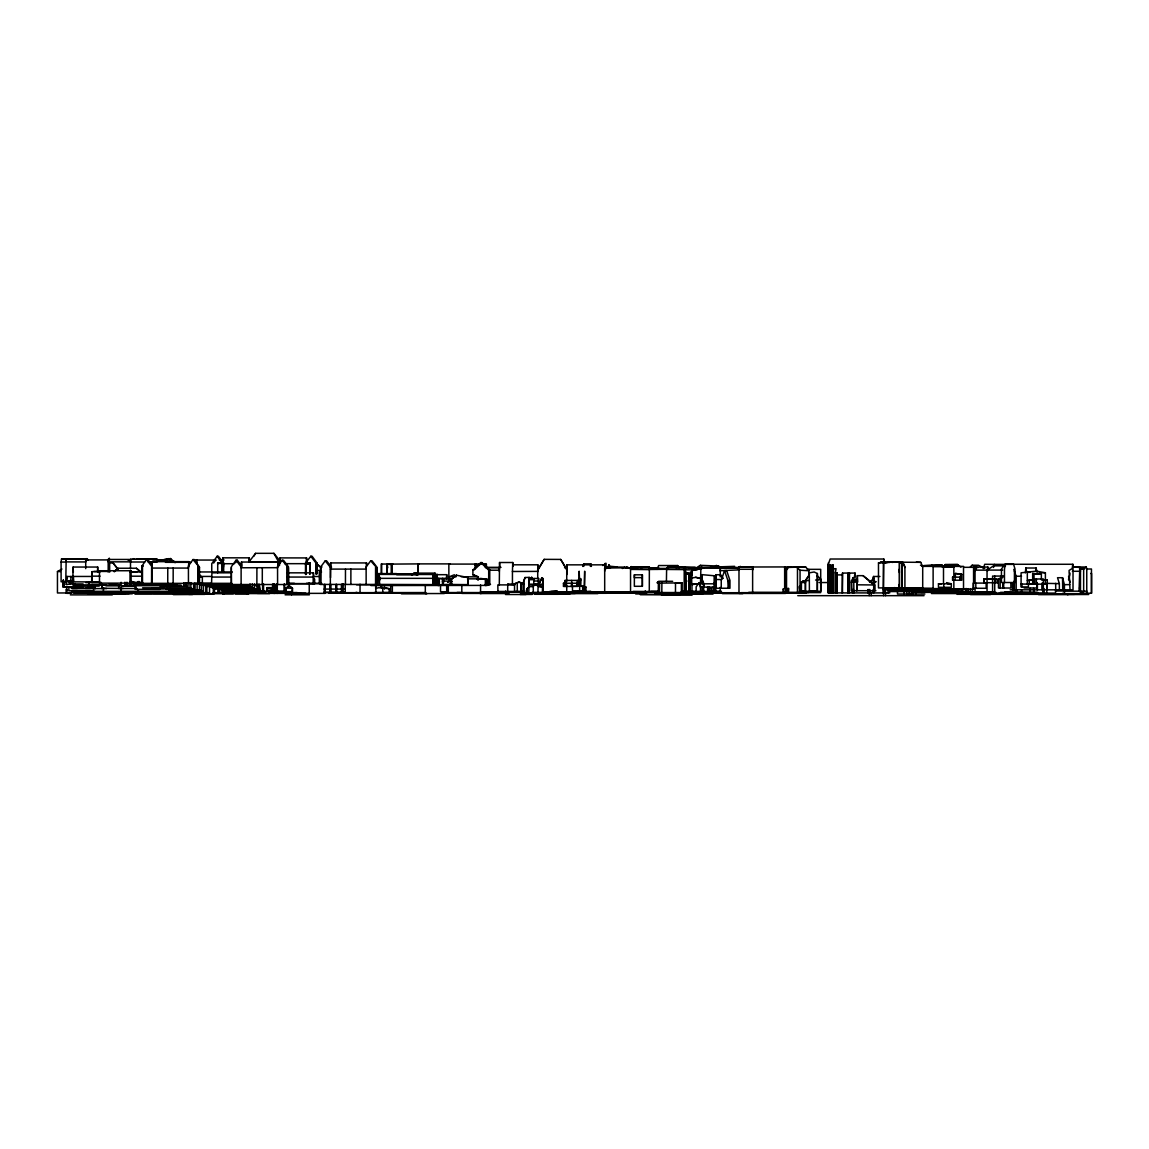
<?xml version="1.0" encoding="UTF-8"?>
<svg xmlns="http://www.w3.org/2000/svg" width="1149" height="1149" viewBox="0 0 1149 1149"><rect width="100%" height="100%" fill="white"/><g stroke="black" fill="none" stroke-linecap="round" stroke-linejoin="round"><path stroke-width="1.5" d="M418.207 574.155L418.207 564.102M1043.421 588.432L1043.421 593.114L1043.493 588.403M566.184 586.421L566.256 580.417L566.313 586.421L566.256 583.275M900.471 562.996L900.026 562.421M537.718 571.814L537.732 569.904L544.166 559.348L560.712 559.419L567.233 569.904M796.53 567.046L800.049 570.234L808.867 570.751L805.722 567.046L788.53 567.347L786.39 570.234L786.39 592.453L786.39 570.234L787.711 566.931L790.684 567.132M512.655 564.805L537.804 564.805L537.718 571.383L512.44 571.498L512.44 583.448M634.392 574.816L634.349 577.631L642.334 577.631L642.377 574.83L634.392 574.816L634.349 586.292L642.406 586.292L642.377 574.83M309.885 574.356L309.914 562.809L305.648 562.795L305.548 574.356M274.783 590.083L274.625 593.401L274.783 585.114M529.316 593.128L523.614 593.128L523.614 581.322L525.079 577.516L529.229 577.387L529.158 584.697M605.035 568.008L604.862 564.848L566.888 564.848L566.759 574.644M987.048 570.665L987.853 567.06L976.248 567.06L975.056 570.665L976.147 567.29L977.813 567.62M499.298 571.398L499.556 562.507L512.727 562.507L513.029 566.342M604.69 571.168L604.862 564.848M720.222 570.952L720.466 568.224M512.44 571.642L512.727 562.507M61.098 562.048L61.515 559.003L86.678 559.29L65.938 559.032L65.78 562.062L61.098 562.048L61.098 581.782L98.11 581.968M720.222 576.899L720.322 568.051M799.445 588.245L799.532 586.062L799.445 591.29L820.788 591.29L820.788 579.283L817.226 575.85L820.788 579.283M753.198 567.204L739.08 566.759L738.979 569.89L720.222 570.694M72.746 581.968L73.134 567.046L97.679 567.046L97.895 572.13M97.493 571.742L97.679 567.046M65.78 581.782L66.168 559.233M752.624 570.062L752.782 566.759M630.657 567.118L630.542 569.416L649.286 569.617L649.429 567.118L630.657 567.118L649.429 567.118M151.711 567.405L151.682 583.347L152.013 561.646L188.824 561.646L189.068 566.012M151.682 568.066L188.45 568.066L188.824 561.646M330.553 577.617L330.711 562.924L366.531 562.938L366.689 565.595M330.366 569.1L366.143 569.1L366.531 562.938M278.273 566.586L277.957 562.048L241.462 562.048L241.118 567.764L256.902 567.735L256.873 584.539M752.753 567.075L752.624 569.272L738.979 569.272L738.979 593.43L785.571 593.43M65.823 560.985L65.938 559.032M256.902 567.735L277.584 567.678L277.957 562.048M856.752 590.73L857.341 575.663L863.028 575.663L874.978 585.056L874.978 590.73M411.601 575.232L413.97 573.136L434.997 573.121L434.652 584.496M874.332 587.857L874.13 590.73L874.274 581.466L875.926 581.782A3.864 0.934 0.9 0 1 874.547 582.442L874.317 585.056M223.423 567.189L223.667 563.728L234.41 563.728M499.298 585.143L499.47 567.735L485.855 567.735M649.286 592.195L649.357 568.439L666.621 568.439L666.42 581.624M231.897 583.39L211.56 583.39L211.933 572.82L231.567 572.82M101.04 582.457L91.604 582.471L91.934 571.642L100.423 571.642M436.677 584.626L436.979 574.055L437.281 584.626L378.94 584.41L379.227 574.385L433.101 574.5L433.403 584.41M432.713 584.41L433.101 574.5M1011.393 564.274L1072.864 564.274L1072.146 568.597L1069.058 570.45L1070.021 589.825M715.669 591.649L715.913 574.73L720.48 574.759L723.152 578.335M475.083 568.698L475.169 564.03L486.415 564.044L486.415 567.405M479.392 565.251L479.492 564.03M313.088 583.649L313.433 572.834L287.494 572.834M222.805 557.825L222.317 563.728L217.707 562.967L223.236 562.938L222.805 557.825L249.304 557.839L249.548 560.683M148.207 562.005L157.068 562.005L156.968 559.103L130.742 559.103L130.498 562.005L144.673 562.005M279.652 562.206L248.744 562.22L255.595 553.33L273.907 553.33L279.537 563.671L280.026 557.897L306.553 557.926L306.869 561.215M249.304 557.839L248.816 562.206M538.364 581.006L538.594 578.493L534.026 578.493L533.782 581.006L538.364 581.006L538.364 584.74M446.387 578.766L446.717 574.687L434.207 574.687M700.89 568.008L700.502 583.534M86.003 558.989L85.715 561.947L65.78 561.89M306.553 557.926L306.022 563.671L284.837 563.671M672.653 581.293L658.693 581.293C655.045 585.128 658.492 580.346 658.262 583.103L659.569 583.103L659.483 592.539M1025.353 572.92L1025.813 568.008L1036.125 568.008L1037.116 572.346M1035.824 571.283L1036.125 568.008M130.498 561.847L130.756 559.448L108.437 559.448L108.178 561.847L130.498 561.847L130.498 568.927M851.337 582.213L851.553 580.374L854.138 580.374L853.937 582.213L851.337 582.213L851.337 590.687L875.926 590.73M221.972 562.838L221.929 572.274L221.972 562.838L217.606 563.513L223.667 563.01L223.667 572.389M542.701 592.726L542.802 584.18L529.086 584.18L528.77 593.128M684.201 591.649L684.201 569.588L685.321 567.29L685.623 591.304M676.747 582.873L682.046 582.888L659.569 583.103M507.729 584.898L507.872 584.065L514.795 584.065L514.551 585.258L507.729 584.898L507.671 591.448M578.364 586.004L578.766 578.622L580.633 578.622L580.762 585.918M580.245 585.775L580.633 578.622M1079.083 591.175L1079.787 567.333L1073.008 567.189M842.16 592.913L842.49 573.078L848.221 573.064L848.221 592.913M830.124 592.913L830.167 564.82L828.041 564.82L828.041 592.913L889.728 592.913L889.728 589.538M832.752 592.913L833.183 565.064L832.005 565.064L831.675 566.83L831.675 592.913M835.309 592.913L835.309 572.82L837.018 573.078L837.018 592.913M836.687 592.913L837.018 573.078M835.309 572.82L836.055 568.712L833.499 568.712L832.752 567.434M849.054 592.913L849.398 573.078L855.071 573.078L854.21 577.732L852.773 577.732L852.501 579.24L853.922 579.24L853.434 581.882M668.445 568.224L667.942 567.29L666.736 567.764L666.42 569.459L684.201 569.588M828.041 564.82L830.181 559.017L883.768 559.017L884.213 561.401L885.506 561.89M847.876 592.913L848.221 573.064M1072.864 564.274L1072.563 565.351M829.995 592.913L830.124 565.064M883.768 559.017L883.94 562.924M873.297 582.802L873.513 576.482L879.947 576.482M1005.504 563.829L1001.44 568.999L1001.44 582.514L1014.998 582.514L1014.998 568.999L1013.475 563.915L1005.504 563.829L1004.47 568.999L1004.47 582.514M590.356 566.443L590.888 563.857L583.721 563.857L582.672 566.443M626.751 567.821L626.952 566.931L627.182 568.066M1005.519 565.868L993.512 565.868L987.048 570.148L975.056 570.134L976.147 567.29L972.14 565.251L970.374 566.787M1012.528 564.374L994.388 564.374L993.497 567.477M994.388 564.374L984.722 564.288L983.199 568.683M266.783 588.834L267.171 587.627L271.968 587.627L271.968 590.902L266.783 590.902L266.783 588.834L271.437 588.834L271.968 587.627M715.54 588.245L729.96 588.245L729.96 580.417L726.656 570.565L724.545 570.622L721.242 580.417L721.242 588.245M692.028 571.168L692.89 568.654L695.389 568.051L739.094 568.094M525.079 577.516L523.757 581.322L523.757 593.128M689.285 575.218L690.477 572.03L692.028 572.058L692.028 569.847L695.145 567.103L678.829 567.103M689.773 573.911L685.623 574.069L689.773 573.911L689.773 591.304M539.039 583.922L541.911 577.76L539.915 582.385M607.491 567.936L608.855 565.064L609.071 566.155L616.97 566.902M656.969 569.387L658.679 565.538L677.695 565.538L679.404 568.137M676.459 568.295L677.695 565.538M700.071 584.094C701.967 574.974 703.992 583.017 704.035 586.651L699.928 586.651L701.938 579.828L703.892 586.651M156.968 559.103L136.257 559.233M537.976 569.904L544.166 559.348M854.554 581.983L856.062 579.441L857.757 581.983L857.341 575.663M801.025 582.529L805.578 582.529L803.496 580.92L801.025 582.529L801.025 590.859L805.578 590.859L805.621 580.819L808.594 575.922L805.277 580.547L805.277 591.29M222.805 562.938L222.317 563.728L222.317 563.01M253.814 556.231L255.595 553.33M685.221 591.534L685.221 583.591L686.858 580.949M853.922 592.913L853.764 581.983L856.062 579.441M947.968 567.075L949.605 564.619L957.648 564.547L960.981 567.189M943.458 567.017L945.053 564.619L957.648 564.547M213.657 563.039L215.538 560.31M199.509 590.385L199.495 567.347L194.325 559.549L192.975 559.549L188.422 566.012L188.45 583.347M199.495 583.347L141.815 583.347L141.916 565.997L146.512 559.563L151.654 566.313L151.654 583.347M700.201 583.175L698.922 582.988L696.15 586.88L696.15 591.505M133.586 558.644L133.155 559.233L134.146 558.673M141.815 583.347L141.916 565.997M231.265 584.539L231.366 566.744L236.005 560.238L237.326 560.238L241.333 565.466M235.502 562.795L237.326 560.238M277.584 584.539L277.555 566.586L282.137 560.252L283.487 560.252L288.356 566.672L288.356 584.539L288.385 567.764L282.137 560.252M223.481 562.938L218.367 556.217L217.19 556.217L211.761 563.671L211.761 572.36M376.915 584.439L376.369 567.146L377.202 568.224L377.202 584.439L320.499 584.439L320.6 567.089L325.239 560.813L326.56 560.813L331.573 567.204M321.174 567.046L320.499 567.951L321.418 567.032M366.143 584.439L366.129 566.917L370.71 560.827L372.061 560.827L376.915 567.146M309.914 563.039L305.648 562.924L310.833 556.231L312.068 556.231L317.095 563.111L317.095 573.839M889.915 562.407L878.482 562.852L878.482 587.9L904.909 587.9M738.276 568.726L740.358 566.342L737.787 568.525M665.96 569.114L668.273 566.514L675.842 567.218L668.273 566.514M529.459 579.685L531.628 577.329L534.026 579.685L534.026 578.493M737.299 568.597L739.812 566.902M873.297 577.559L873.728 578.277L869.807 582.313L869.391 581.595M114.555 571.642L117.916 568.238L136.372 568.238L142.031 572.777M878.525 562.809L881.47 562.464M883.322 587.9L883.653 562.12L880.622 562.12L885.606 562.421M529.215 584.74L529.215 579.685L531.628 577.329L533.782 579.685L533.782 584.74M107.589 559.908L109.385 558.371L109.385 560.396M526.845 588.791C532.504 583.965 523.7 590.471 526.845 593.128M716.387 565.337L714.247 567.391L696.983 567.391L700.373 565.337L718.944 566.069L715.813 566.96M472.9 574.945L472.9 570.019L480.785 562.579L481.919 562.579L489.761 570.019L489.761 584.812L485.18 584.812M481.919 562.579L474.135 569.933L472.9 570.019M875.725 581.48L874.13 582.328M170.626 558.572L156.695 560.87L170.626 558.572L174.576 562.349M602.794 565.567L606.069 563.34L606.069 568.669M114.067 571.642L117.916 568.238M221.972 563.254L223.667 563.01M316.636 564.331L321.232 567.376M447.636 582.112L456.512 575.175L447.938 582.098M893.663 588.432L894.769 587.57L894.769 588.432M803.496 580.92L801.413 582.529L801.413 590.859M1080.907 569.301L1083.651 569.028L1086.293 567.003L1086.911 569.574M1010.876 582.802L1010.876 588.029L998.481 588.029L998.481 578.967L1000.161 579.168L1002.775 577.301M650.779 568.956L651.713 568.353M292.521 588.288L285.957 588.015L289.476 586.004L292.521 588.288L292.521 591.663L285.957 591.663L285.957 588.015L289.476 586.004M172.206 562.349L170.856 561.2L157.04 560.554M71.224 592.927L57.45 592.97L57.45 571.556L61.931 569.042M622.37 568.511L624.97 567.089L616.108 567.089M604.575 568.525L607.232 567.089M998.481 578.967L1003.134 576.453M523.786 591.333L514.537 591.333L514.537 583.821L519.233 582.055L523.786 583.836M519.233 582.055L514.551 583.821M533.28 585.056L535.664 584.137L538.134 584.956L538.134 586.263C548.59 586.981 538.077 587.915 536.698 584.985L533.28 585.056L533.28 592.726M454.401 574.773L449.187 576.784L449.187 579.9M583.793 591.85L590.658 591.85M583.793 591.678L590.658 591.204M375.766 588.475L378.682 587.699L389.195 588.719L389.195 592.511L374.315 592.511M565.523 567.132L566.414 566.888M353.461 593.186L356.836 592.295M224.041 591.721L218.928 593.013L218.856 588.719M86.85 559.908L87.037 558.601M883.366 563.254L889.398 561.99L892.773 562.407M697.845 569.487L693.249 570.392M703.734 568.066L702.657 567.965M955.365 577.157L955.365 573.466L961.799 574.299L961.799 580.216L952.564 580.216L952.564 577.272L955.164 577.085L955.078 580.216M691.698 582.859L691.698 570.536L702.01 568.41M742.067 567.017L743.274 567.017M109.658 572.173L109.658 563.225L112.846 562.723L118.002 569.2L112.846 562.723M1021.088 584.166L1021.088 572.805L1036.47 571.139L1045.389 572.762L1045.389 584.166M688.84 578.55L695.834 577.315L700.574 578.407M1029.274 580.446L1034.746 579.541L1034.746 584.152L1029.274 584.166L1029.274 580.446L1027.321 580.446L1034.186 579.541L1034.201 584.152M628.991 568.008L631.16 567.764L628.086 568.123M883.366 562.407L893.103 562.12M783.331 588.877L788.544 588.46L788.544 591.347L783.331 591.347L783.331 588.877L783.517 591.347M141.815 566.902L143.309 565.897M305.648 562.924L306.022 574.5M236.005 560.238C238.748 563.139 243.631 572.575 241.462 562.048M325.239 560.813L330.338 567.304L330.711 562.924M942.036 565.049L923.638 565.667L942.036 565.049L943.501 566.672L943.501 583.764M480.785 562.579L488.698 570.105L489.761 570.019M241.118 566.874L241.118 584.539M231.265 567.635L231.509 584.539M316.463 574.112L316.463 563.714L310.833 556.231M320.6 567.089L321.993 566.988M1068.556 579.785C1068.527 577.401 1070.925 573.954 1069.604 572.647M955.078 577.085L952.564 577.272M315.975 574.127L316.076 563.168L317.095 563.111M808.709 580.446L805.621 580.819M815.56 580.03L820.702 579.714M582.5 587.297L585.961 587.082L585.961 591.089L578.019 590.931M528.727 586.766L533.524 586.521L533.524 585.056M549.481 591.52L557.394 591.146L550.931 591.52M805.722 567.046L788.53 567.347M739.64 566.802L740.703 566.773M900.744 562.464L902.769 562.464L904.909 567.52M898.504 562.292L902.769 562.464M538.134 584.956L537.919 592.726M889.527 562.191L890.748 562.163M649.286 569.487L666.42 569.286M66.987 580.762L73.55 580.762L73.335 576.597L66.987 576.468L67.13 580.762M199.179 577.171L202.353 577.143L202.353 582.902L198.964 582.902M580.762 580.03L578.895 580.044L578.766 578.622M445.41 584.439L467.93 584.626L467.93 577.53L467.672 584.626M1041.367 579.742L1041.367 573.94L1034.201 573.954M1013.763 569.373L1016.176 576.238L1016.176 589.825M847.876 574.902L849.054 574.888M1090.703 573.452L1091.55 573.437L1091.55 593.214L1081.353 593.214M543.147 592.726L543.147 578.593L542.931 592.726M578.364 580.92L580.245 580.92M1059.364 589.825L1059.364 583.62L1057.525 577.717L1062.523 577.717L1064.434 584.64L1069.733 584.626M128.056 560.138L130.354 560.123M417.13 573.121L415.565 573.136L417.791 575.232M1016.176 576.238L1021.533 576.209M1046.782 593.114L1046.897 583.39L1059.364 583.62M1046.969 589.825L1046.969 583.678L1043.349 583.678L1043.292 593.114M943.501 566.672L933.117 566.687L931.638 565.049M710.183 567.477L739.482 567.434M1045.389 572.762L1039.184 572.762M955.365 573.466L961.799 574.299M477.711 579.067L487.391 579.398L487.391 585.401L370.897 585.545M487.391 579.398L480.727 578.421L476.749 579.24M983.831 578.866L983.831 582.715L997.749 582.715L997.749 579.426L983.831 578.866L996.269 579.153M938.46 583.764L951.315 583.821L951.315 587.326L938.46 587.326L938.46 583.764L941.491 583.793M947.81 583.836L951.315 583.821L946.517 582.615M66.168 559.089L61.515 559.003M152.831 559.965L167.625 559.965M220.536 559.951L224.069 559.951M194.626 560.051L216.17 560.051M219.344 560.051L223.294 560.051M165.442 562.321L191.093 562.321M894.798 562.163L920.722 562.335L922.704 566.615M392.886 564.044L381.209 564.044L381.209 574.127M450.336 563.886L418.207 563.886L418.265 574.155M305.548 564.231L309.885 564.231M391.665 564.044L391.723 574.155L391.665 564.102L419.284 563.886M448.929 564.087L476.462 564.087M391.392 564.389L386.983 564.389L386.983 574.299M945.053 564.619L949.605 564.619M475.083 565.251L477.955 565.251M920.464 565.222L924.629 566.328M972.14 565.251L978.46 565.251L984.794 568.496M922.044 566.356L933.117 566.356L933.117 588.618M942.281 566.385L963.523 566.385L963.523 589.279M741.809 567.017L787.711 566.931M829.995 566.83L831.675 566.83M942.281 567.161L953.842 567.161M1072.706 567.003L1086.293 567.003M192.975 559.549L199.495 567.347M486.86 567.347L501.021 567.347M678.37 567.218L692.89 567.821L666.736 567.764M963.523 567.319L973.576 567.319L973.576 589.279L951.875 589.279M624.869 567.434L628.402 567.434M605.293 567.721L608.309 568.152M625.602 567.821L627.052 567.434M631.964 567.879L658.75 567.807M640.625 568.094L641.616 568.094M370.71 560.827L377.202 568.224M689.529 568.137L698.621 568.137M1079.543 568.382L1083.651 568.382L1083.651 591.175M692.89 568.654L701.723 568.654M666.564 569.057L649.357 568.439M1079.543 569.014L1083.651 569.028M1086.408 568.999L1091.464 568.999L1091.464 593.214M807.345 569.344L820.702 569.344L820.702 592.625L741.091 592.669M489.086 570.206L499.298 570.206M987.048 592.008L987.048 570.076L1002.66 570.076M315.975 570.45L321.031 570.45M93.902 571.441L107.46 571.441M1072.376 571.283L1079.083 571.283M142.232 571.943L129.751 571.943L136.889 571.943M200.185 571.958L232.357 571.958M321.533 572.03L319.307 572.03L319.336 583.692M1030.236 572.346L1026.804 572.346L1025.813 568.008M375.938 573.595L396.563 573.595M817.384 573.523L814.153 571.987L809.298 572.834L809.399 590.816L817.384 590.816L817.384 573.523L817.284 590.816M1032.664 573.466L1034.028 573.94L1034.028 584.166L1034.028 579.57L1032.664 584.166L1032.664 573.466L1041.367 573.94M396.577 574.055L414.143 574.055M396.649 574.687L414.53 574.687M701.852 581.767L701.852 574.644L702.025 581.767M836.687 574.902L842.16 574.902M91.604 576.152L100.078 576.152M131.216 576.195L141.858 576.195M1003.35 576.066L992.592 576.066L992.592 593.114M72.746 576.453L92.035 576.453M202.353 576.439L211.143 576.439M313.979 576.496L319.336 576.496M456.081 576.784L449.187 576.784L449.79 579.943M461.252 576.784L478.329 576.841L478.329 579.943M211.56 577.057L231.193 577.057M287.149 577.057L313.088 577.057M960.665 577.157L952.837 577.157L952.837 580.216M377.016 577.487L380.305 577.487M378.94 578.349L432.713 578.349M437.453 578.335L446.387 578.335M437.281 578.823L439.622 578.823M441.36 578.852L451.787 578.852M467.428 578.852L486.171 578.852L486.171 585.545M1034.201 578.981L1043.407 578.981L1043.407 584.152M313.892 579.153L314.639 579.153L314.639 583.893M715.54 579.527L721.744 579.527M997.749 579.426L997.217 582.715M377.016 579.656L380.348 579.656M529.215 579.685L533.912 579.685M442.279 581.107L451.629 581.107L451.629 584.812L438.401 584.812L438.731 578.32L439.65 579.613M450.983 581.322L452.246 581.322M853.764 581.983L856.939 581.983L856.939 590.73M130.498 582.112L131.675 582.112M129.622 582.457L142.548 582.457M85.715 582.629L101.27 582.629M517.237 582.6L517.309 591.333M819.05 582.543L829.851 582.543M130.498 582.787L142.548 582.873M198.763 583.103L211.272 583.103M287.638 583.319L294.403 583.319M306.467 583.304L321.677 583.304M563.412 583.247L577.215 583.232L577.2 586.277M713.744 583.29L715.669 583.376L714.132 583.62M287.149 583.649L313.778 583.649M109.385 583.85L116.868 583.85M190.662 583.692L232.184 583.692M287.178 583.692L321.533 583.692M518.472 582.055L523.757 583.836M701.852 583.807L714.477 583.807M83.101 583.936L69.83 583.936L70.003 580.547M126.261 583.994L132.781 583.994M688.754 580.719L692.201 584.022L688.969 580.719M66.139 584.267L69.385 584.267L69.342 580.934M194.626 584.209L232.041 584.209M450.983 584.367L452.246 584.367M485.323 584.381L490.522 584.381M138.828 584.496L176.989 584.496M217.434 584.511L288.629 584.539L288.356 566.672M73.263 584.884L106.153 584.884M356.52 584.784L397.152 584.784M103.941 585.013L120.099 585.013M141.011 585.114L133.729 585.114L133.729 581.753M152.415 585.1L181.111 585.1M200.658 584.956L218.181 584.956M234.784 584.913L245.455 584.913M274.625 585.114L277.038 585.114L277.038 593.401M508.231 584.898L497.833 584.898L497.934 591.448M528.971 584.985L542.701 584.985M74.154 585.329L81.32 585.329M105.809 585.272L88.918 585.143L88.918 581.868M135.051 585.186L154.081 585.186M202.942 585.301L239.437 585.301M238.748 585.573L247.753 585.573M254.288 585.516L257.778 585.516L257.778 588.862L241.247 588.862M121.966 585.731L161.765 585.703M105.923 585.846L136.113 585.846M205.211 585.918L239.38 585.918M77.155 586.234L99.231 586.105M160.171 586.292L187.028 586.292M241.06 586.205L250.037 586.205M259.415 586.177L260.148 589.566L238.69 589.566M207.495 586.579L243.502 586.593M83.173 587.125L62.893 587.125L63.094 580.015M209.779 587.24L252.306 587.125M583.505 587.082L585.961 587.082M701.852 587.11L714.477 587.11L714.477 575.778L701.852 574.644M245.958 587.556L254.518 587.556L254.518 583.979M142.605 587.828L190.863 587.9M212.062 587.886L248.486 587.871M1024.104 587.986L1037.116 587.986L1037.116 582.6M898.676 588.187L922.704 588.187M71.31 588.403L77.443 588.403M85.342 588.403L90.455 588.403M123.187 588.446L102.218 588.317L102.218 584.784M157.686 588.345L164.048 588.345M229.34 588.245L252.565 588.245M788.544 588.46L788.214 591.347M882.777 588.432L897.57 588.432L897.57 587.685M900.974 588.245L933.117 588.389M72.459 588.661L106.742 588.532M136.559 588.503L118.677 588.503L118.677 584.784M151.137 588.604L158.476 588.604M167.524 588.705L194.353 588.705L194.353 583.477M902.152 588.561L943.501 588.618M154.268 588.877L169.205 588.877M929.728 588.791L963.523 588.834M214.346 589.107L234.008 589.135M324.075 589.078L344.858 589.078M904.292 589.006L947.911 589.15M159.812 589.408L135.137 589.308L135.137 585.214M166.045 589.351L179.79 589.351M233.391 589.38L259.415 589.38M905.297 589.308L926.539 589.308M906.001 589.423L914.159 589.423M947.968 589.581L966.682 589.581M177.98 589.739L199.509 589.739M219.215 589.825L239.538 589.825M243.502 589.782L252.751 589.782M883.279 589.782L903.128 589.782M921.527 589.839L962.086 589.782M1010.143 589.825L1073.022 589.825L1073.022 565.71M900.069 590.112L923.81 590.112M939.164 590.098L957.49 590.098M169.434 590.385L201.477 590.385M221.527 590.27L239.897 590.27M887.918 590.356L952.909 590.385M93.615 590.73L68.868 590.73L68.868 587.153M239.15 590.845L263.494 590.845M582.672 590.801L572.475 590.801L572.475 586.263M907.308 590.629L948.327 590.629M170.296 591.06L203.445 591.06M258.123 591.089L264.299 591.089M1055.874 591.003L1064.75 591.003M169.679 591.318L93.586 591.318L93.586 587.153M172.192 591.247L175.538 591.247L175.538 589.839M223.308 591.304L259.1 591.146M650.779 591.275L657.616 591.275M684.086 591.304L694.168 591.491M1063.787 591.175L1086.911 591.175M497.833 591.448L515.111 591.448M632.998 591.39L657.587 591.563M681.888 591.577L705.113 591.548M890.791 591.548L943.717 591.548M225.463 591.735L252.033 591.735M480.569 591.778L524.116 591.764M542.845 591.764L650.779 591.778M681.3 591.649L721.5 591.405L714.965 591.591M941.606 591.706L966.438 591.706M75.403 591.965L93.873 591.979M160.53 591.979L174.734 591.979M250.065 591.836L266.022 591.836M275.875 592.037L277.771 592.037M447.751 591.85L440.527 591.85L440.527 584.697M481.46 591.864L521.876 591.936M581.25 592.051L597.265 592.051M619.225 591.907L632.998 591.907M642.133 591.936L647.131 591.936M650.463 592.008L657.156 592.008M684.287 591.965L690.635 591.965M720.825 591.821L700.502 591.821L700.502 586.852M936.306 591.979L994.014 592.008M71.367 592.094L117.399 592.152M247.15 592.252L257.749 592.252M323.989 592.137L344.858 592.123M441.604 592.108L448.311 592.108L448.311 585.444M480.454 592.094L505.574 592.166M515.542 592.195L521.244 592.195M658.205 592.195L630.542 592.195L630.542 568.008M914.202 592.166L939.135 592.152M967.587 592.08L993.942 592.108M131.388 592.539L161.305 592.453M218.339 592.396L236.665 592.353M269.484 592.396L291.645 592.511M457.043 592.467L460.562 592.467M496.425 592.295L501.696 592.295M501.998 592.295L506.594 592.295M532.145 592.367L582.012 592.424M599.017 592.482L625.76 592.482M689.529 592.424L711.676 592.424M748.717 592.353L808.867 592.453M920.88 592.367L940.816 592.367M976.664 592.439L984.32 592.439M995.278 592.381L996.054 592.381M1000.506 592.338L1037.777 592.353M66.728 592.669L209.535 592.669L209.535 585.818M213.025 592.697L236.766 592.683M268.607 592.74L297.189 592.554M325.512 592.712L425.949 592.554M444.232 592.568L484.347 592.568M502.644 592.554L506.005 592.554M528.727 592.726L544.324 592.769M546.062 592.769L551.865 592.769M602.765 592.726L646.973 592.726M656.654 592.539L682.046 592.539L682.046 582.888M703.447 592.755L739.812 592.712M1036.987 592.611L1004.643 592.094M1080.175 592.654L1083.363 592.654M73.665 592.87L90.541 592.87M121.492 592.812L174.763 592.941M213.398 593.013L247.538 593.013M269.613 592.87L300.435 592.841M328.743 592.913L341.167 592.913M350.531 592.97L400.872 592.97M443.586 592.985L481.374 592.941M520.396 592.985L645.982 592.827M687.978 592.827L694.958 592.827M703.863 592.855L806.411 592.798M1015.443 592.999L1037.073 592.999M71.066 593.056L66.125 593.056L66.125 589.322L67.403 590.5M130.986 593.085L135.711 593.085M174.519 593.214L184.228 593.214M214.719 593.042L236.78 593.243M269.168 593.085L273.893 593.085M278.546 593.214L305.792 593.214M329.576 593.186L401.59 593.186M579.455 593.085L638.126 593.071M662.456 593.128L684.517 593.128M687.662 593.243L723.583 593.028M741.723 593.099L758.555 593.099M933.132 593.099L1055.529 593.114L1055.529 589.681M71.066 593.344L66.743 593.344L66.886 586.119M87.065 593.372L125.614 593.372M257.333 593.358L325.11 593.358L324.995 584.439M481.532 593.415L461.812 593.415L461.812 584.669M556.044 593.458L575.218 593.458M582.141 593.257L606.471 593.286M1000.276 593.487L1003.867 593.487M94.591 593.674L129.176 593.588M201.089 593.66L224.084 593.703M233.534 593.53L269.656 593.602M444.347 593.545L425.317 593.545L425.317 584.812M480.038 593.53L508.978 593.53M532.059 593.559L562.622 593.559M563.441 593.602L597.911 593.602M667.512 593.559L703.174 593.559M722.376 593.616L742.814 593.616M931.422 593.53L981.734 593.588M998.165 593.559L1047.529 593.559M1064.462 593.645L1080.821 593.645M89.062 593.875L132.307 593.818M184.041 593.947L214.145 593.947M235.258 593.846L248.701 593.846L248.701 590.442M401.432 593.832L426.753 593.832M635.684 593.947L640.639 593.947M654.729 593.875L677.651 593.875M1025.626 593.889L1067.364 593.818M111.367 594.047L123.575 594.047M134.95 594.148L152.099 594.148M153.205 594.148L172.58 594.148M222.662 594.047L233.089 594.047M555.743 594.076L569.832 594.076M676.115 594.033L713.026 594.09M924.888 594.033L897.484 594.033L897.484 590.572M1018.933 593.976L1072.706 594.148M188.766 594.378L204.809 594.378M520.124 594.421L532.231 594.421M534.5 594.277L558.414 594.277M680.093 594.45L645.264 594.263L645.264 590.888M957.088 594.292L1074.502 594.349M173.355 594.622L192.572 594.507M526.041 594.507L505.574 594.507L505.574 591.074M970.474 594.536L990.596 594.536M1038.495 594.579L1088.749 594.507M70.348 594.88L112.3 594.88M285.096 594.823L309.426 594.823M640.338 594.737L665.917 594.737M661.537 595.168L692.1 595.168M797.751 595.67L924.069 595.67M1045.389 580.073L1047.285 580.087L1047.285 584.166L1020.944 584.08L1020.944 586.909L1028.412 586.909L1028.412 584.08M157.356 560.554L160.645 560.568M856.752 584.798L874.518 584.97M564.547 567.721L567.046 567.735M685.493 569.803L692.028 569.847M714.477 575.778L714.29 587.11M73.55 580.216L71.611 580.762M900.026 562.953L900.744 562.967M57.45 571.556L60.351 571.57M86.85 558.629L88.286 559.908M274.783 593.401L274.783 584.453L273.419 584.424L273.419 593.401M916.313 562.163L920.722 562.335M899.322 562.321L900.098 562.364M658.032 581.882L658.607 582.873M1041.841 579.857L1047.285 580.087M734.656 566.328L714.247 567.032L717.378 566.328M172.508 562.019L175.495 562.565M274.783 584.453L274.625 593.401M456.239 575.175L467.93 577.53M695.605 577.315L701.177 578.593M631.074 567.06L635.411 568.123M631.246 567.06L635.612 568.123M385.044 587.699L389.195 588.719M1062.71 593.257L1067.823 594.579M637.063 568.109L631.246 566.615L637.537 568.066M1064.936 593.559L1068.139 594.579M168.731 590.888L172.063 591.979M691.21 574.457L685.292 572.116L691.957 574.759L691.21 574.759M473.129 574.715L478.329 576.841M172.522 560.669L175.725 562.091M473.23 574.773L477.711 576.784L477.711 579.9M700.373 565.337L701.723 566.084M541.696 577.76L543.147 578.593M987.063 570.076L987.881 570.665M289.289 586.004L292.234 588.288L292.234 591.663M803.237 580.92L805.19 582.529M863.028 575.663L873.685 584.841L873.728 592.913M199.912 575.046L202.353 577.143M317.038 564.03L320.729 567.247M413.97 573.136L416.355 575.232M136.372 568.238L141.384 572.777M168.544 558.572L170.856 561.2M691.698 570.536L691.827 575.936M273.907 553.33L279.939 560.798M379.227 574.385L379.63 584.41M135.596 587.196L138.727 591.318M147.833 559.563L151.883 564.877M217.19 556.217L221.987 562.924M855.445 579.469L856.939 581.983M720.48 574.759L722.592 578.335M560.712 559.419L566.73 569.904L566.73 581.495M380.793 584.798L382.272 587.685M379.989 584.812L381.468 587.713M698.922 582.988L700.229 585.588M609.128 565.093L610.492 567.951M902.927 562.335L904.909 566.615L904.909 588.187M608.855 565.064L610.062 567.821M724.545 570.622L728.308 581.811L728.308 588.245M1079.486 587.871L1080.477 591.175L1080.477 568.382M987.853 567.06L988.557 569.459M874.274 581.466L874.518 582.457M1068.556 576.439L1070.021 582.27M387.788 567.692L387.069 564.389L387.069 574.299M590.888 563.857L591.433 566.443M1079.787 567.333L1080.477 571.283M851.553 580.374L851.84 590.687M854.138 580.374L854.382 582.213M66.987 576.468L67.13 578.091M280.026 557.897L280.255 560.712M507.872 584.065L507.944 584.898M715.913 574.73L716.301 588.245M446.717 574.687L447.033 578.766M313.433 572.834L313.892 583.893M91.934 571.642L92.293 582.471M499.556 562.507L499.901 567.577M434.997 573.121L435.356 584.496M152.013 561.646L152.257 566.256M899.064 584.511L899.222 587.9L899.222 562.938M566.888 564.848L567.032 568.224M899.222 569.258L899.365 572.647M73.134 567.046L73.335 572.13M537.804 564.805L537.904 569.904M529.229 577.387L529.287 580.015M583.721 563.857L583.749 566.443M1086.753 568.999L1086.753 593.214M1064.434 584.64L1064.434 589.825M1064.462 590.256L1064.462 593.818M1062.868 578.421L1062.868 589.825M1062.523 577.717L1062.71 589.825M1055.672 583.362L1055.73 589.825M1043.752 588.403L1043.752 593.114M1042.402 583.232L1042.402 589.825M1042.215 582.96L1042.215 589.825M1037.389 583.376L1037.389 589.825M1037.217 582.974L1037.217 589.825M1036.384 578.981L1036.384 584.152M1033.669 588.417L1033.669 593.114M1030.294 588.417L1030.294 593.114M1027.321 572.805L1027.321 584.166M1021.992 584.08L1021.992 586.909M1021.576 589.681L1021.576 593.114M1017.181 589.696L1017.181 593.114M1016.348 589.681L1016.348 593.114M1014.438 571.067L1014.438 589.825M1013.763 581.308L1013.763 589.825M1013.504 582.672L1013.504 589.825M1012.427 582.672L1012.427 589.825M1003.695 582.802L1003.695 588.029M1002.775 582.802L1002.775 588.029M1000.161 579.168L1000.161 588.029M995.609 578.866L995.609 582.715M994.718 576.066L994.718 593.114M984.104 579.182L984.104 582.715M975.803 583.089L975.803 588.274M975.056 567.075L975.056 583.118M975.056 588.46L975.056 592.008M972.442 588.489L972.442 592.008M970.374 588.618L970.374 592.008M968.363 588.618L968.363 592.008M966.625 588.618L966.625 592.008M966.366 588.676L966.366 592.008M966.065 588.46L966.065 592.008M962.546 588.977L962.546 591.706M960.665 574.313L960.665 580.216M960.363 577.157L960.363 580.216M960.133 577.157L960.119 580.216M957.016 588.977L957.016 591.706M956.586 588.977L956.586 591.706M953.842 566.385L953.842 577.128M953.842 580.202L953.842 588.834M943.76 583.764L943.76 587.326M922.704 566.356L922.704 588.389M915.739 590.572L915.739 594.033M913.297 590.572L913.297 594.033M912.837 590.572L912.837 594.033M911.459 590.572L911.387 594.033M909.189 590.773L909.189 594.033M906.69 590.773L906.69 594.033M904.119 590.572L904.119 594.033M902.137 562.436L902.137 587.9M901.477 562.436L901.477 587.9M888.076 589.538L888.076 592.913M885.405 589.538L885.592 595.67M885.247 589.538L885.247 592.913M884.945 589.538L884.945 592.913M884.816 589.538L884.816 592.913M884.457 589.538L884.457 592.913L884.213 589.538M883.682 589.538L883.682 592.913M883.509 562.665L883.509 587.9M883.595 592.396L883.595 595.67M883.164 587.857L883.164 592.913M873.728 578.277L873.728 582.802M873.513 576.482L873.513 582.802M873.513 589.538L873.513 592.913M873.297 589.538L873.297 592.913M871.186 592.396L871.186 595.67M869.807 589.538L869.807 592.913M869.391 589.538L869.391 592.913M869.19 592.396L869.19 595.67M868.601 589.538L868.543 592.913M867.811 589.538L867.811 592.913M855.071 573.078L855.071 577.933M853.434 589.538L853.434 592.913M852.773 577.732L852.773 581.121M852.773 589.538L852.773 592.913M852.501 589.538L852.501 592.913M849.398 573.078L849.398 592.913M842.49 573.078L842.49 592.913M836.874 572.82L836.831 592.913M833.499 568.712L833.499 592.913M833.183 565.064L833.183 592.913M832.005 565.064L832.005 592.913M828.443 562.68L828.443 592.913M808.867 569.344L808.867 577.43M800.049 570.234L800.049 592.453M797.478 568.123L797.478 592.453M785.859 591.347L785.859 588.661L785.715 591.347M785.097 566.988L785.097 588.159M784.652 567.075L784.652 588.159M752.624 567.075L752.624 593.43M728.983 588.245L728.48 580.417L728.48 588.245M720.222 587.398L720.222 592.712M715.353 583.376L715.353 591.649M713.744 586.823L713.744 591.649M713.285 586.794L713.285 591.649M711.188 588.13L711.188 591.175M708.933 586.909L708.933 591.649M707.626 586.794L707.569 591.649M703.633 586.823L703.633 591.649M703.317 586.794L703.317 591.649M702.973 586.837L702.973 591.649M702.757 586.823L702.757 591.649M700.89 586.88L700.89 591.505M691.985 584.022L691.985 591.534M689.903 573.566L689.903 591.304M689.07 573.394L689.07 591.304M688.768 574.069L688.768 591.304M685.939 573.394L685.939 591.304M681.386 583.448L681.386 592.539M675.511 582.945L675.468 592.539M661.896 583.046L661.81 592.539M658.391 581.782L658.262 592.539M642.334 577.631L642.334 586.292M631.06 567.764L604.69 568.008L604.69 591.764M605.207 563.34L605.207 568.023M584.683 591.764L584.683 571.197L584.022 591.764M583.505 591.089L583.505 586.205L571.872 586.277L571.872 583.232M582.672 586.205L582.672 590.931M579.8 586.478L579.168 571.211L579.168 581.48M579.642 586.263L579.642 590.801M577.358 580.417L577.358 586.421M576.985 583.275L577.028 586.32M571.671 580.417L571.671 586.421M571.47 583.275L571.47 586.421M566.73 584.913L566.73 591.764M565.136 580.417L565.136 586.421M564.762 583.275L564.762 586.421L565.049 580.417L577.545 580.417L577.545 586.421L563.412 586.421L563.484 583.247M542.472 586.852L542.472 592.726M538.594 578.493L538.594 583.721M537.718 569.904L537.718 578.464M527.233 588.791L527.233 593.128M523.183 583.836L523.183 591.333M488.698 570.105L488.698 584.812M485.812 564.044L485.812 567.405M485.323 564.044L485.323 567.405M485.352 578.852L485.352 585.545M480.569 584.942L480.569 593.415M450.164 581.107L450.164 584.812M448.857 563.886L448.857 579.153M447.751 584.999L447.751 592.108M446.674 584.999L446.674 591.85M443.557 584.812L443.557 579.599L442.652 578.32L442.336 584.812M439.349 581.107L439.349 584.812M438.774 578.852L438.774 585.545M438.085 578.823L438.085 585.545M392.355 585.818L392.355 592.554M391.392 564.044L391.306 574.299M390.689 585.818L390.689 592.554M384.412 585.645L384.412 589.121M382.746 588.69L382.746 592.511M381.698 564.044L381.698 574.127M376.944 568.224L376.944 584.439M376.369 567.146L376.369 584.439M376.111 567.146L376.111 584.439M375.881 585.875L375.881 592.568M375.565 567.146L375.565 584.439M375.68 585.071L375.68 588.604M360.039 584.209L360.039 592.568M350.89 569.1L350.862 584.439M345.476 569.1L345.447 584.439M345.246 584.209L345.246 592.568M343.149 583.721L343.149 592.568M342.273 584.439L342.273 592.137M342.086 584.439L342.086 592.137M341.67 584.439L341.67 592.137M341.483 584.439L341.483 592.137M336.6 584.439L336.6 592.137M336.398 584.439L336.398 592.137M335.795 584.439L335.982 592.137M330.768 584.439L330.969 592.137M330.352 567.304L330.366 592.137M330.165 584.439L330.165 592.137M324.593 584.439L324.593 592.137M324.406 584.554L324.406 593.358M320.743 567.936L320.743 584.439M309.914 562.809L309.914 573.811M309.239 582.787L309.239 593.358M305.648 562.795L305.648 574.514M291.559 591.534L291.559 594.823M287.552 566.672L287.552 584.539M287.006 566.672L287.006 584.539M286.245 588.015L286.245 591.663M284.665 584.008L284.665 591.06L276.722 591.06L276.722 584.008M284.09 584.008L284.09 591.06M279.48 562.234L279.48 565.667M277.397 590.083L277.397 593.401M277.297 584.008L277.297 591.06M273.936 583.979L273.936 591.189L263.609 591.189L263.494 583.678M272.572 583.979L272.572 591.189M271.437 588.834L271.437 590.902M267.171 587.627L267.171 590.902M262.604 583.907L262.604 590.845M262.317 567.721L262.288 584.539M259.415 584.281L259.415 589.566M258.554 584.281L258.554 589.38M256.974 585.516L256.974 588.862M252.306 583.836L252.306 587.556M250.037 583.836L250.037 587.125M247.681 590.442L247.681 593.846M247.452 590.414L247.452 593.846M245.9 591.778L245.9 593.013M243.459 591.778L242.597 593.013M243.315 591.778L243.315 593.013M223.251 563.326L223.251 572.173M218.554 588.044L218.482 593.013M218.037 588.317L218.195 593.013M217.707 562.838L217.707 572.877M214.475 587.642L214.475 593.013M214.159 587.9L214.346 593.013M213.297 586.967L213.297 593.947M206.877 585.602L206.877 592.669M205.786 584.195L205.786 592.654M203.445 584.195L203.445 592.654M201.477 582.586L201.477 591.06M199.251 567.347L199.251 583.347M198.418 566.213L198.418 583.347M197.872 566.213L197.872 583.347M196.996 560.051L196.996 563.498M197.125 583.06L197.125 589.739M195 583.06L195 589.739M193.635 583.678L193.635 588.705M190.863 582.586L190.863 588.705M188.982 582.557L188.982 587.9M188.896 589.265L188.896 592.654M187.028 582.787L187.028 587.886M186.454 589.265L186.54 592.654M185.463 582.758L185.463 586.292M183.811 582.758L183.811 586.292M175.323 589.825L175.323 591.247M173.183 568.023L173.154 583.347M170.081 584.611L170.081 587.886M167.768 568.023L167.74 583.347M166.964 584.626L166.964 587.886M142.49 565.954L142.49 583.347M139.546 581.753L139.546 585.114M139.244 581.523L139.244 582.6L131.704 582.6L131.704 581.523M138.756 581.523L138.756 582.6M138.009 581.523L138.009 582.6M132.221 581.523L132.221 582.6M131.058 582.457L131.058 585.846M130.21 582.457L130.21 585.846M130.009 570.737L130.009 583.132M127.094 582.399L127.094 585.846M126.835 582.371L126.835 585.846M125.04 582.399L125.04 585.846M124.839 582.385L124.839 585.846M121.09 582.284L121.176 585.846M109.184 558.371L109.184 559.908L85.715 559.908L85.715 568.64M108.178 559.908L108.178 572.145M103.525 587.871L103.381 591.318M101.801 583.606L101.801 588.575M95.195 584.999L95.252 588.532M95.137 585.272L95.137 588.575M92.624 584.74L92.624 588.231L83.101 588.231L83.101 584.798M91.561 584.755L91.561 588.231M90.771 584.755L90.771 588.231M90.211 584.74L90.211 588.231M89.809 584.74L89.809 588.231M88.574 584.697L88.559 588.231M75.015 583.419L75.015 586.952L63.425 586.852L63.439 580.317M73.335 576.597L73.335 580.762M73.306 583.419L73.306 586.952M70.893 576.425L70.936 580.762M70.635 580.547L70.635 583.936M66.139 580.934L66.182 584.267M64.057 581.667L64.057 586.952M63.612 580.317L63.612 586.852M891.681 561.947A15.942 0.804 0.2 0 1 900.385 562.278M893.577 562.048A16.689 0.919 0.1 0 1 895.401 562.105M120.947 587.728L120.947 591.318L120.947 587.728M692.201 583.778L691.985 584.539L698.075 583.979L692.201 583.778M984.377 579.225L987.278 579.225L984.377 579.225M520.842 582.931L520.784 591.333L520.842 582.931M131.115 570.737L99.489 570.737L99.489 583.132L131.115 583.132L131.115 570.737M986.144 583.089L973.174 583.089L973.174 588.274L986.144 588.274L986.144 583.089M711.49 588.13L708.588 588.13L708.588 591.175L711.49 591.175L711.49 588.13M246.676 593.846L246.662 590.414L246.618 593.846M187.158 592.654L187.158 589.265L187.057 592.654"/></g></svg>
